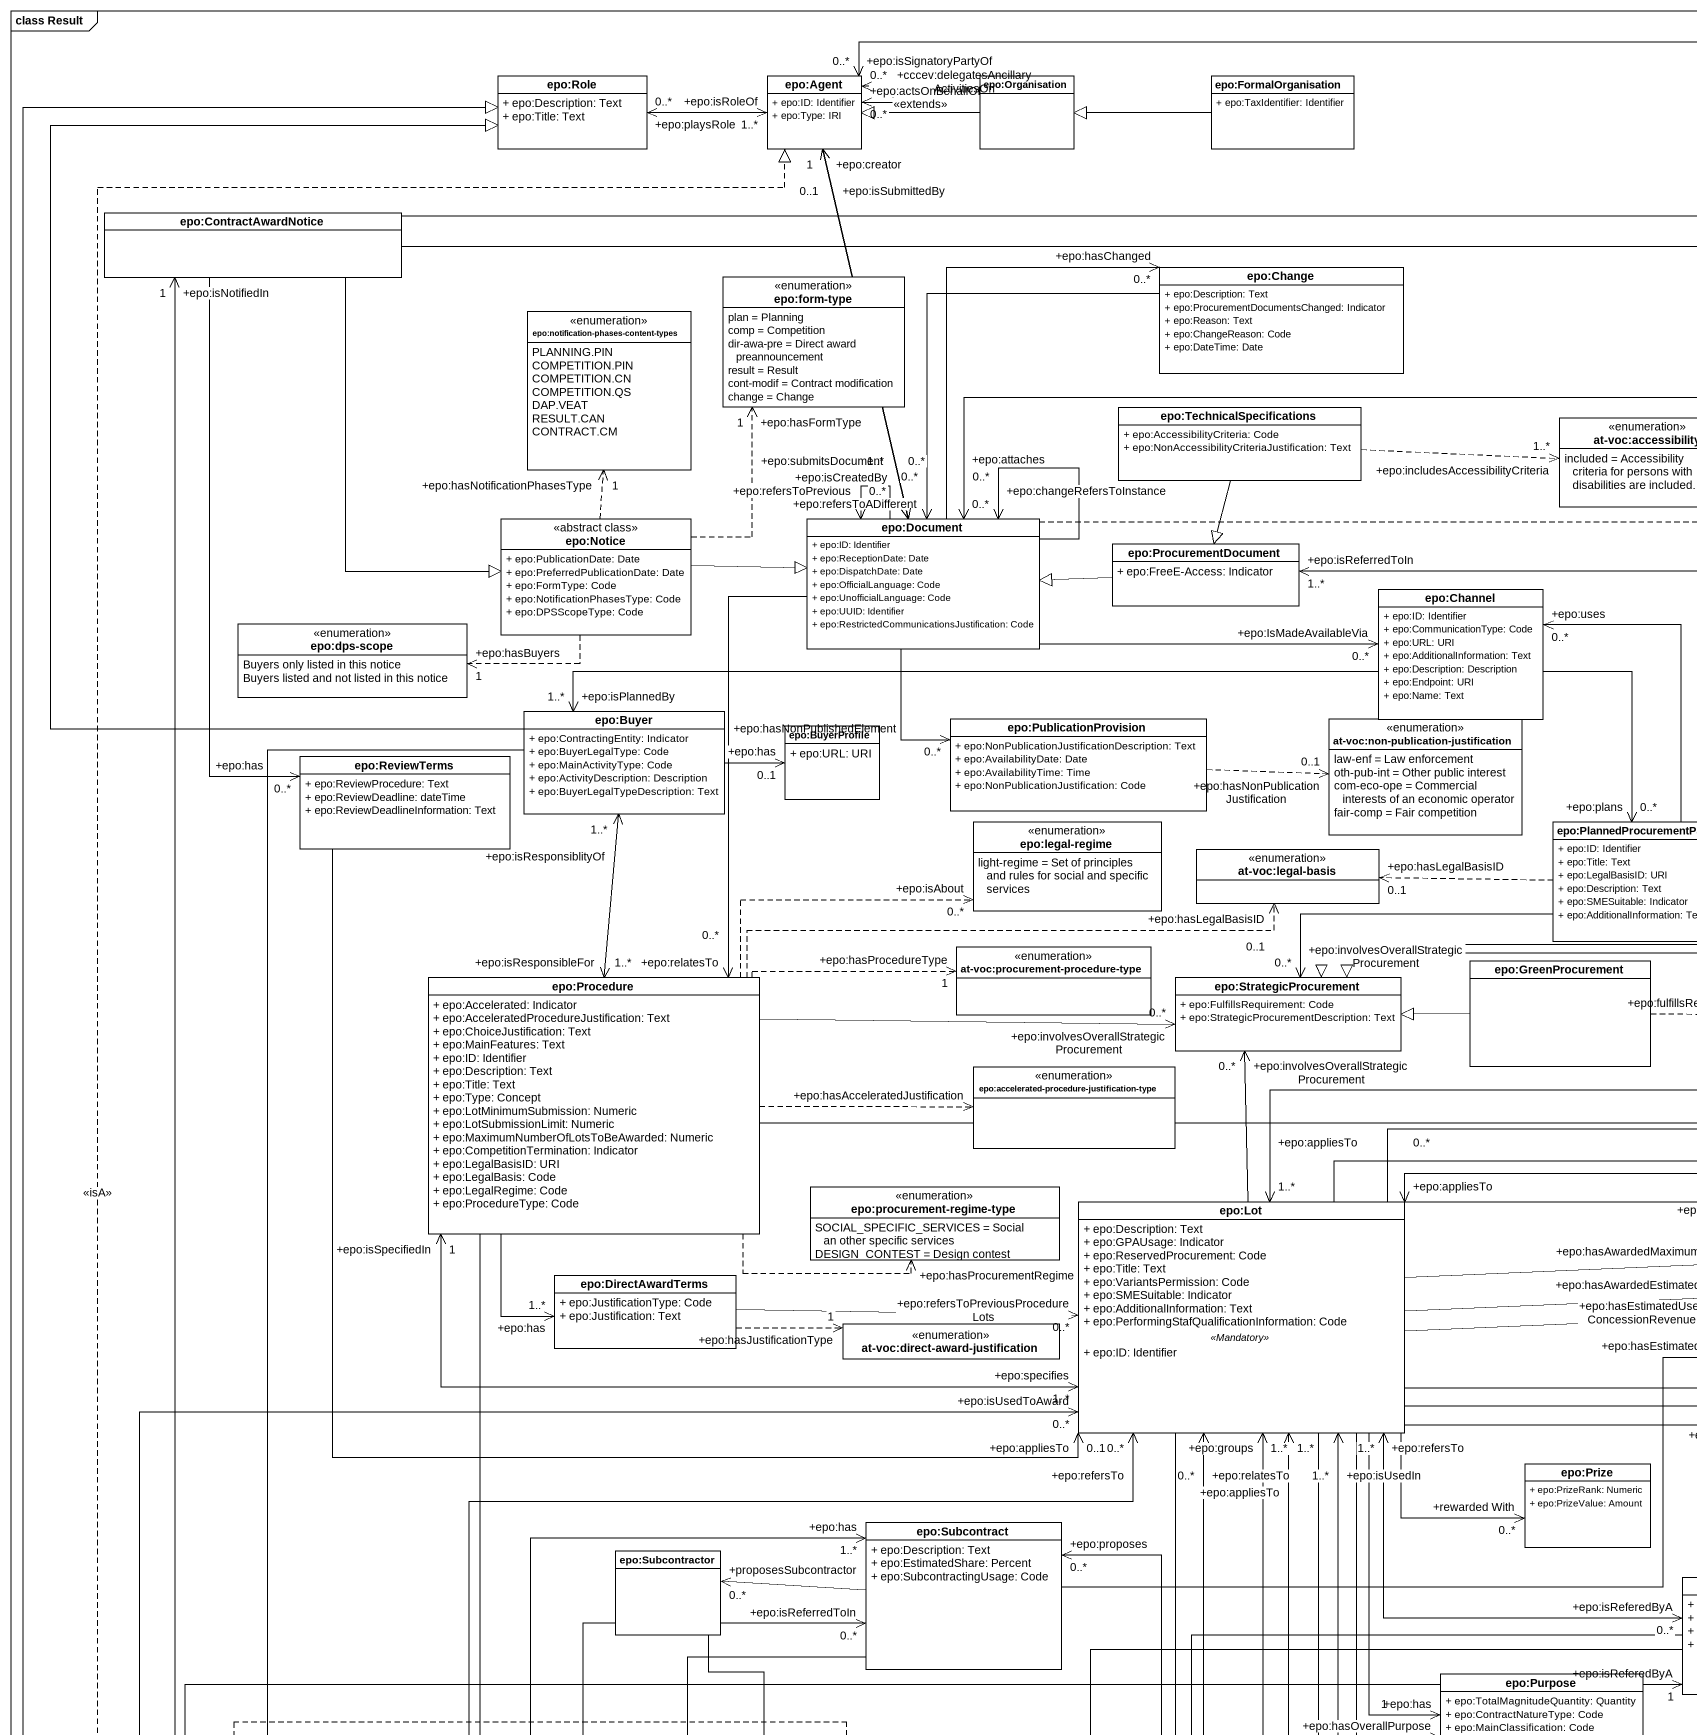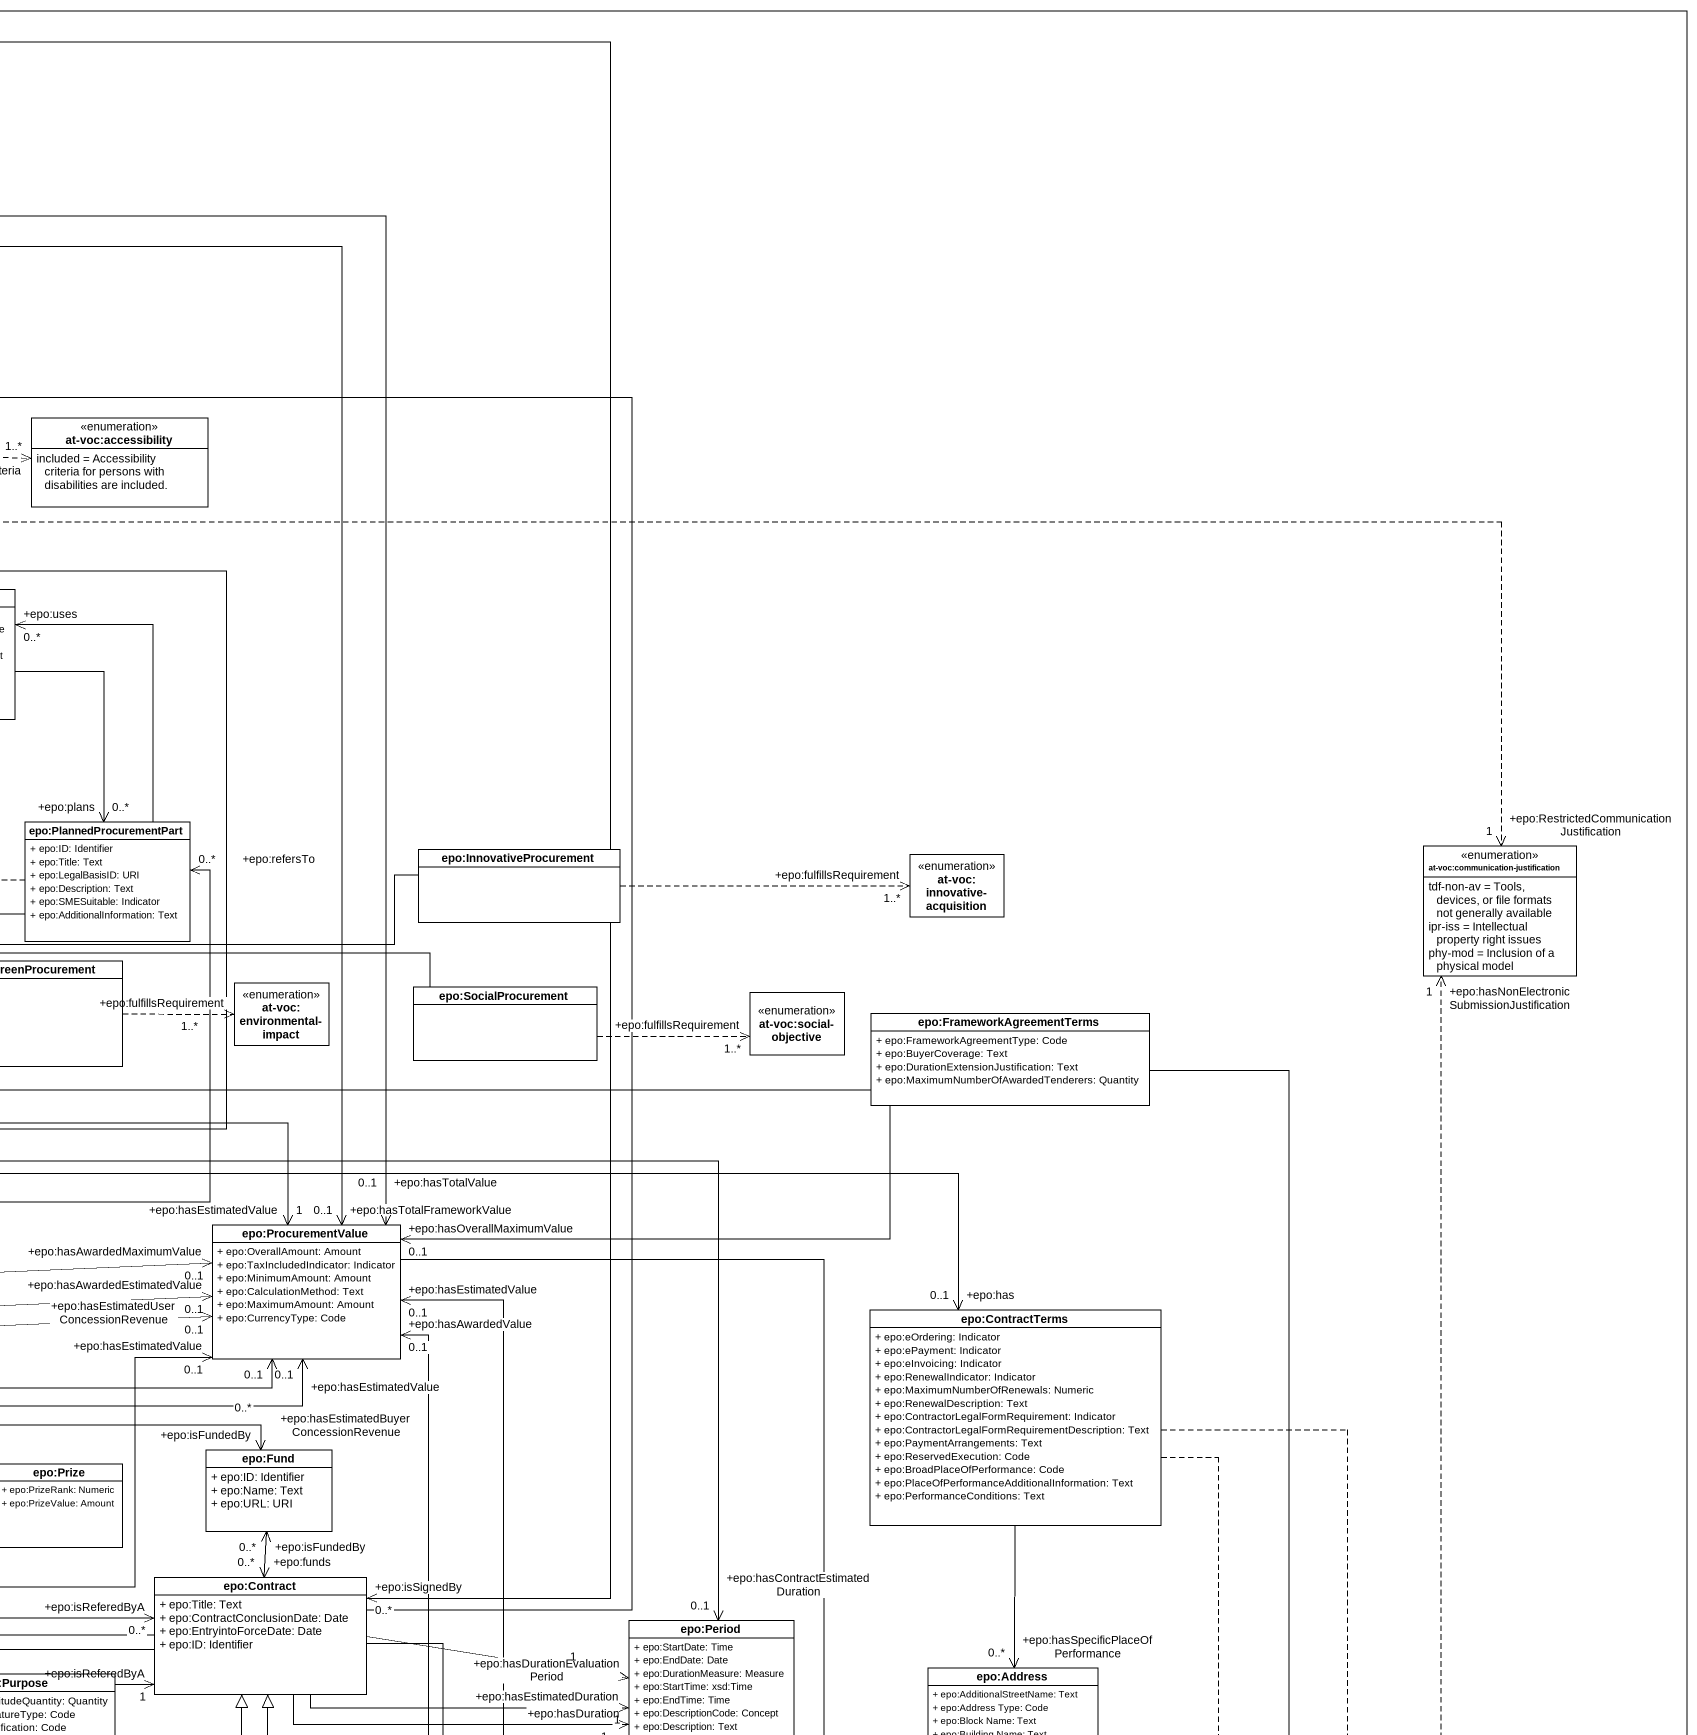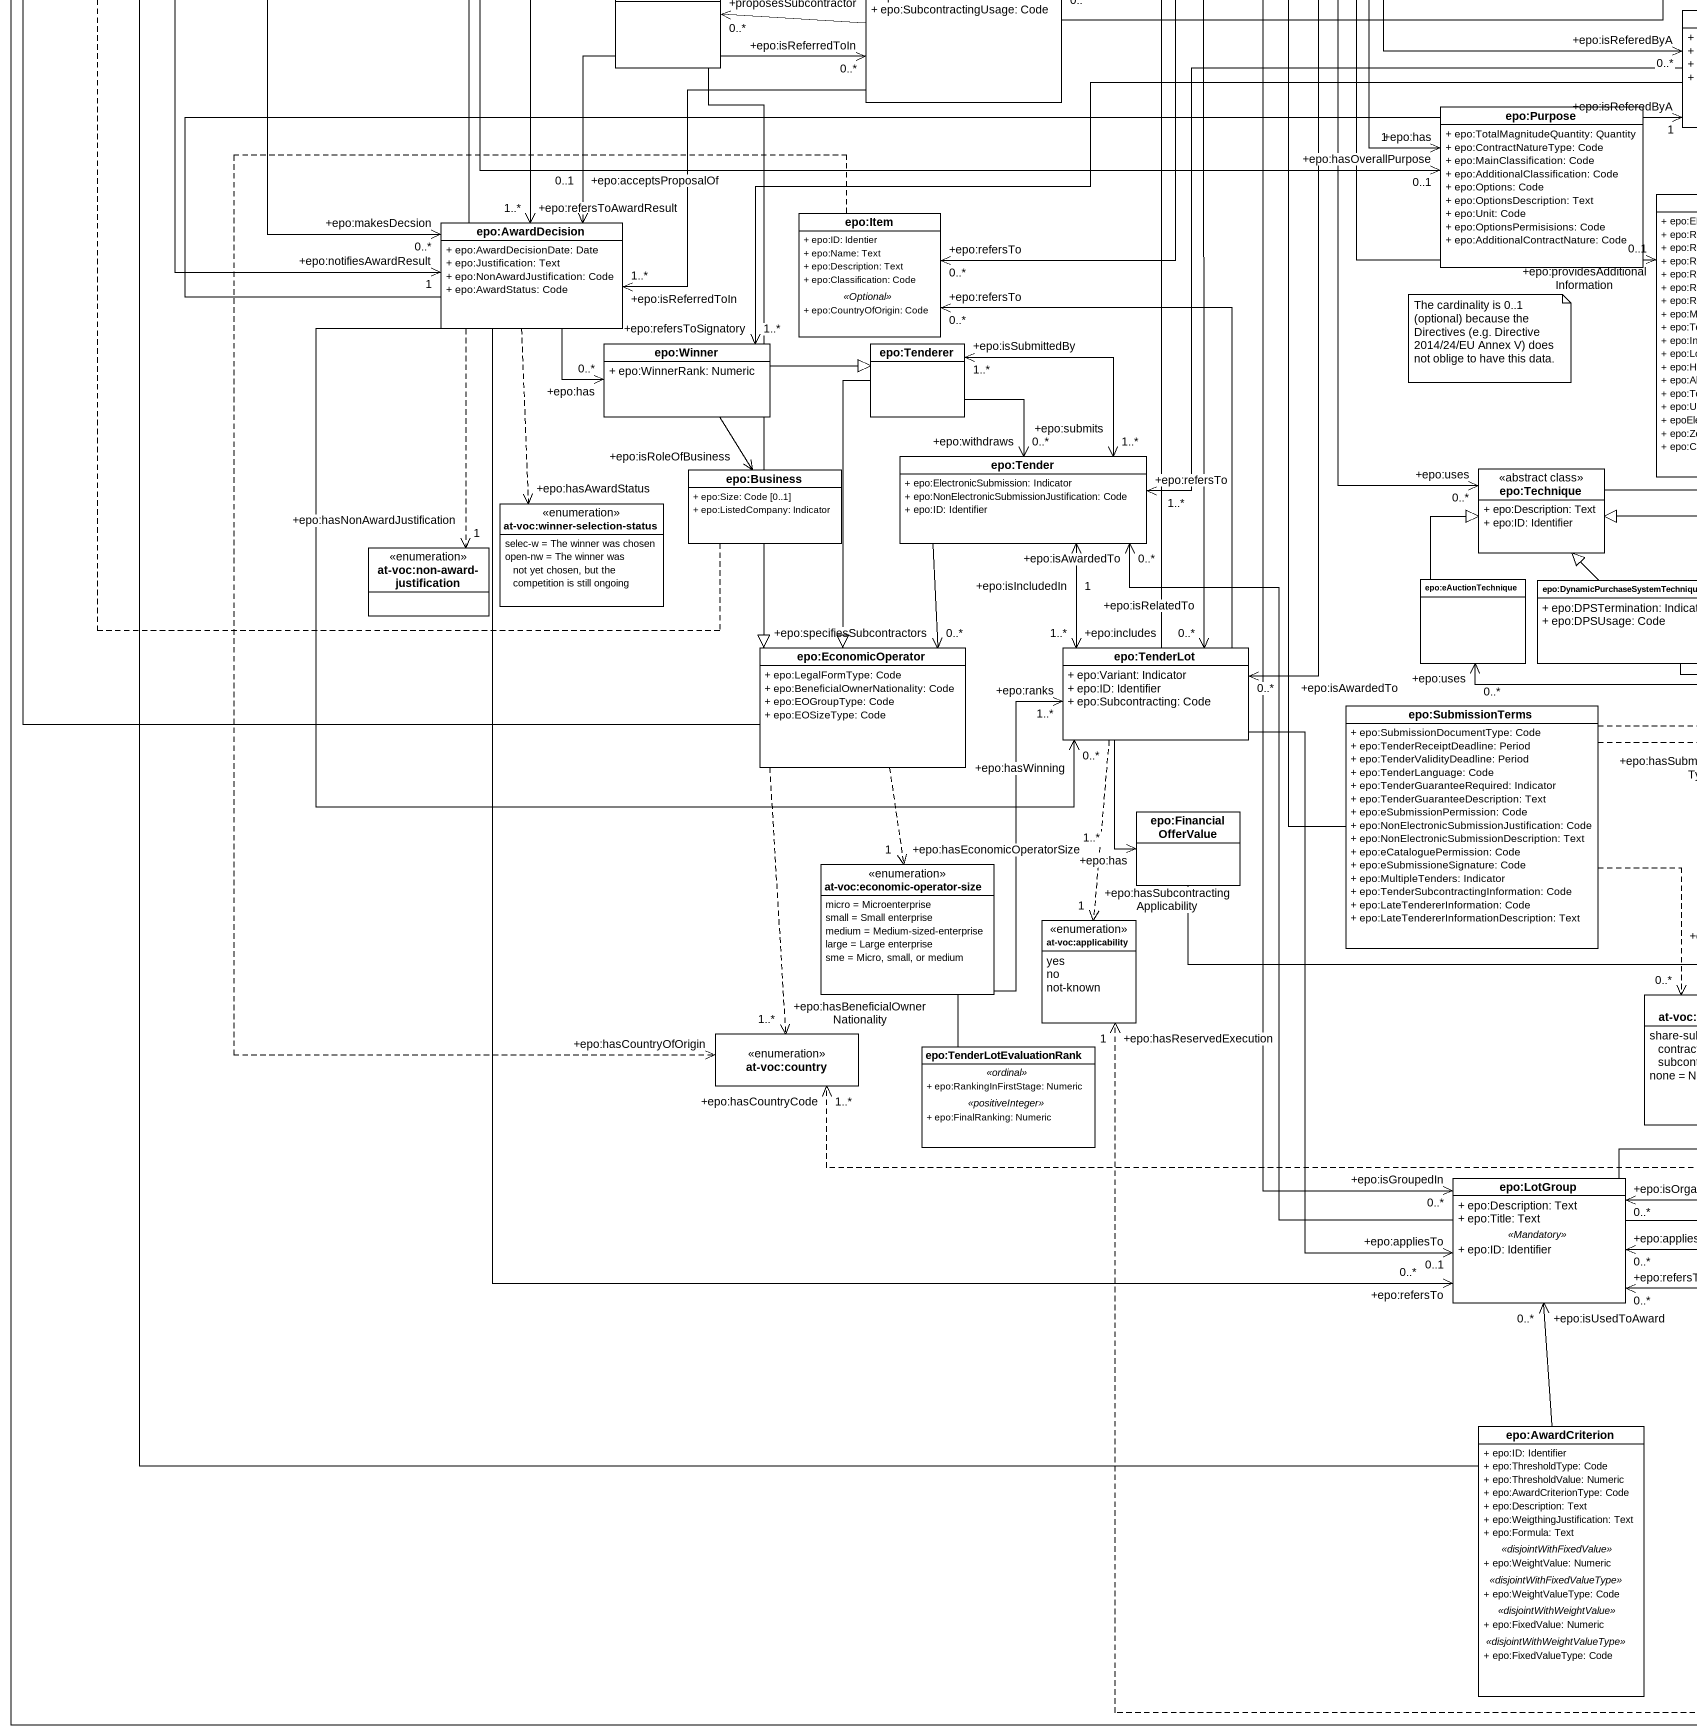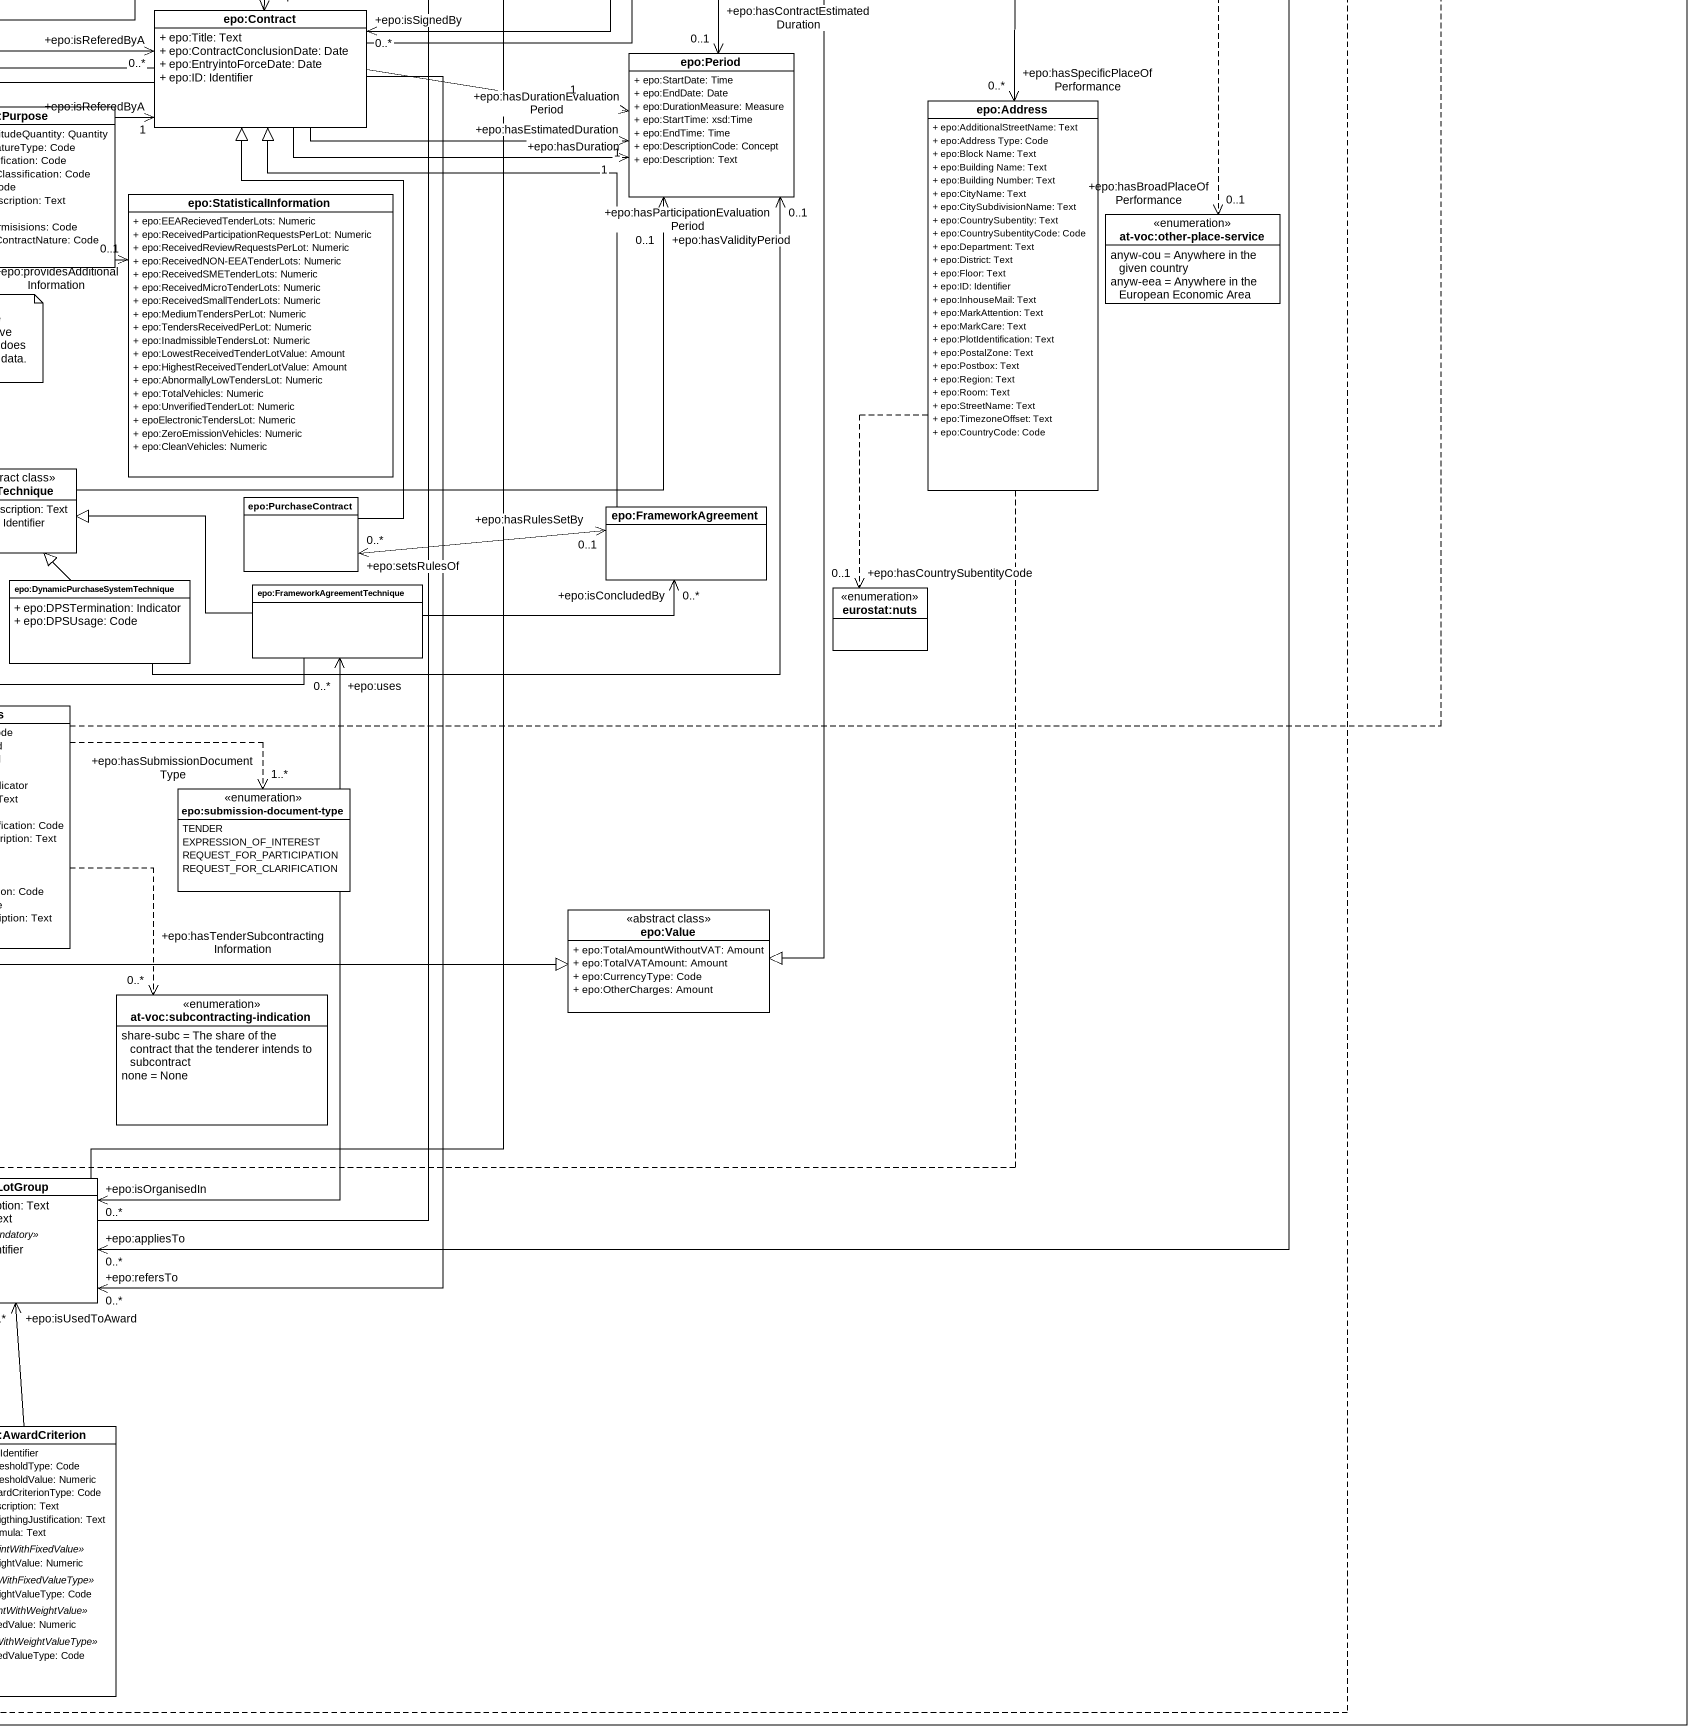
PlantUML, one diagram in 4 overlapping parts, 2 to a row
@startuml
mainframe class Result
hide circle
hide empty members
skinparam classAttributeIconSize 0
class "epo:Role" as epo_Role {
  + epo:Description: Text
  + epo:Title: Text
}
class "epo:Agent" as epo_Agent {
  + epo:ID: Identifier
  + epo:Type: IRI
}
class "epo:Organisation" as epo_Organisation
class "epo:FormalOrganisation" as epo_FormalOrganisation {
  + epo:TaxIdentifier: Identifier
}
class "epo:ContractAwardNotice" as epo_ContractAwardNotice
enum "epo:form-type" as epo_form_type {
  plan = Planning
  comp = Competition
  dir-awa-pre = Direct award preannouncement
  result = Result
  cont-modif = Contract modification
  change = Change
}
class "epo:Change" as epo_Change {
  + epo:Description: Text
  + epo:ProcurementDocumentsChanged: Indicator
  + epo:Reason: Text
  + epo:ChangeReason: Code
  + epo:DateTime: Date
}
enum "epo:notification-phases-content-types" as epo_notification_phases {
  PLANNING.PIN
  COMPETITION.PIN
  COMPETITION.CN
  COMPETITION.QS
  DAP.VEAT
  RESULT.CAN
  CONTRACT.CM
}
class "epo:TechnicalSpecifications" as epo_TechnicalSpecifications {
  + epo:AccessibilityCriteria: Code
  + epo:NonAccessibilityCriteriaJustification: Text
}
enum "at-voc:accessibility" as at_voc_accessibility {
  included = Accessibility criteria for persons with disabilities are included.
}
class "epo:Notice" as epo_Notice <<abstract class>> {
  + epo:PublicationDate: Date
  + epo:PreferredPublicationDate: Date
  + epo:FormType: Code
  + epo:NotificationPhasesType: Code
  + epo:DPSScopeType: Code
}
class "epo:Document" as epo_Document {
  + epo:ID: Identifier
  + epo:ReceptionDate: Date
  + epo:DispatchDate: Date
  + epo:OfficialLanguage: Code
  + epo:UnofficialLanguage: Code
  + epo:UUID: Identifier
  + epo:RestrictedCommunicationsJustification: Code
}
class "epo:ProcurementDocument" as epo_ProcurementDocument {
  + epo:FreeE-Access: Indicator
}
class "epo:Channel" as epo_Channel {
  + epo:ID: Identifier
  + epo:CommunicationType: Code
  + epo:URL: URI
  + epo:AdditionalInformation: Text
  + epo:Description: Description
  + epo:Endpoint: URI
  + epo:Name: Text
}
enum "epo:dps-scope" as epo_dps_scope {
  Buyers only listed in this notice
  Buyers listed and not listed in this notice
}
class "epo:Buyer" as epo_Buyer {
  + epo:ContractingEntity: Indicator
  + epo:BuyerLegalType: Code
  + epo:MainActivityType: Code
  + epo:ActivityDescription: Description
  + epo:BuyerLegalTypeDescription: Text
}
class "epo:BuyerProfile" as epo_BuyerProfile {
  + epo:URL: URI
}
class "epo:PublicationProvision" as epo_PublicationProvision {
  + epo:NonPublicationJustificationDescription: Text
  + epo:AvailabilityDate: Date
  + epo:AvailabilityTime: Time
  + epo:NonPublicationJustification: Code
}
enum "at-voc:non-publication-justification" as at_voc_non_publication {
  law-enf = Law enforcement
  oth-pub-int = Other public interest
  com-eco-ope = Commercial interests of an economic operator
  fair-comp = Fair competition
}
class "epo:ReviewTerms" as epo_ReviewTerms {
  + epo:ReviewProcedure: Text
  + epo:ReviewDeadline: dateTime
  + epo:ReviewDeadlineInformation: Text
}
enum "epo:legal-regime" as epo_legal_regime {
  light-regime = Set of principles and rules for social and specific services
}
class "epo:PlannedProcurementPart" as epo_PlannedProcurementPart {
  + epo:ID: Identifier
  + epo:Title: Text
  + epo:LegalBasisID: URI
  + epo:Description: Text
  + epo:SMESuitable: Indicator
  + epo:AdditionalInformation: Text
}
enum "at-voc:legal-basis" as at_voc_legal_basis
class "epo:InnovativeProcurement" as epo_InnovativeProcurement
enum "at-voc:innovative-acquisition" as at_voc_innovative
enum "at-voc:communication-justification" as at_voc_communication {
  tdf-non-av = Tools, devices, or file formats not generally available
  ipr-iss = Intellectual property right issues
  phy-mod = Inclusion of a physical model
}
enum "at-voc:procurement-procedure-type" as at_voc_procurement
class "epo:GreenProcurement" as epo_GreenProcurement
class "epo:Procedure" as epo_Procedure {
  + epo:Accelerated: Indicator
  + epo:AcceleratedProcedureJustification: Text
  + epo:ChoiceJustification: Text
  + epo:MainFeatures: Text
  + epo:ID: Identifier
  + epo:Description: Text
  + epo:Title: Text
  + epo:Type: Concept
  + epo:LotMinimumSubmission: Numeric
  + epo:LotSubmissionLimit: Numeric
  + epo:MaximumNumberOfLotsToBeAwarded: Numeric
  + epo:CompetitionTermination: Indicator
  + epo:LegalBasisID: URI
  + epo:LegalBasis: Code
  + epo:LegalRegime: Code
  + epo:ProcedureType: Code
}
class "epo:StrategicProcurement" as epo_StrategicProcurement {
  + epo:FulfillsRequirement: Code
  + epo:StrategicProcurementDescription: Text
}
enum "at-voc:environmental-impact" as at_voc_environmental_impact
class "epo:SocialProcurement" as epo_SocialProcurement
enum "at-voc:social-objective" as at_voc_social_objective
class "epo:FrameworkAgreementTerms" as epo_FrameworkAgreementTerms {
  + epo:FrameworkAgreementType: Code
  + epo:BuyerCoverage: Text
  + epo:DurationExtensionJustification: Text
  + epo:MaximumNumberOfAwardedTenderers: Quantity
}
enum "epo:accelerated-procedure-justification-type" as epo_accelerated_procedure
enum "epo:procurement-regime-type" as epo_procurement_regime_type {
  SOCIAL_SPECIFIC_SERVICES = Social an other specific services
  DESIGN_CONTEST = Design contest
}
class "epo:Lot" as epo_Lot {
  + epo:Description: Text
  + epo:GPAUsage: Indicator
  + epo:ReservedProcurement: Code
  + epo:Title: Text
  + epo:VariantsPermission: Code
  + epo:SMESuitable: Indicator
  + epo:AdditionalInformation: Text
  + epo:PerformingStafQualificationInformation: Code
  .. <<Mandatory>> ..
  + epo:ID: Identifier
}
class "epo:ProcurementValue" as epo_ProcurementValue {
  + epo:OverallAmount: Amount
  + epo:TaxIncludedIndicator: Indicator
  + epo:MinimumAmount: Amount
  + epo:CalculationMethod: Text
  + epo:MaximumAmount: Amount
  + epo:CurrencyType: Code
}
class "epo:DirectAwardTerms" as epo_DirectAwardTerms {
  + epo:JustificationType: Code
  + epo:Justification: Text
}
enum "at-voc:direct-award-justification" as at_voc_direct_award
class "epo:ContractTerms" as epo_ContractTerms {
  + epo:eOrdering: Indicator
  + epo:ePayment: Indicator
  + epo:eInvoicing: Indicator
  + epo:RenewalIndicator: Indicator
  + epo:MaximumNumberOfRenewals: Numeric
  + epo:RenewalDescription: Text
  + epo:ContractorLegalFormRequirement: Indicator
  + epo:ContractorLegalFormRequirementDescription: Text
  + epo:PaymentArrangements: Text
  + epo:ReservedExecution: Code
  + epo:BroadPlaceOfPerformance: Code
  + epo:PlaceOfPerformanceAdditionalInformation: Text
  + epo:PerformanceConditions: Text
}
class "epo:Prize" as epo_Prize {
  + epo:PrizeRank: Numeric
  + epo:PrizeValue: Amount
}
class "epo:Fund" as epo_Fund {
  + epo:ID: Identifier
  + epo:Name: Text
  + epo:URL: URI
}
class "epo:Subcontract" as epo_Subcontract {
  + epo:Description: Text
  + epo:EstimatedShare: Percent
  + epo:SubcontractingUsage: Code
}
class "epo:Subcontractor" as epo_Subcontractor
class "epo:Contract" as epo_Contract {
  + epo:Title: Text
  + epo:ContractConclusionDate: Date
  + epo:EntryintoForceDate: Date
  + epo:ID: Identifier
}
class "epo:Period" as epo_Period {
  + epo:StartDate: Time
  + epo:EndDate: Date
  + epo:DurationMeasure: Measure
  + epo:StartTime: xsd:Time
  + epo:EndTime: Time
  + epo:DescriptionCode: Concept
  + epo:Description: Text
}
class "epo:Purpose" as epo_Purpose {
  + epo:TotalMagnitudeQuantity: Quantity
  + epo:ContractNatureType: Code
  + epo:MainClassification: Code
  + epo:AdditionalClassification: Code
  + epo:Options: Code
  + epo:OptionsDescription: Text
  + epo:Unit: Code
  + epo:OptionsPermisisions: Code
  + epo:AdditionalContractNature: Code
}
class "epo:Address" as epo_Address {
  + epo:AdditionalStreetName: Text
  + epo:Address Type: Code
  + epo:Block Name: Text
  + epo:Building Name: Text
  + epo:Building Number: Text
  + epo:CityName: Text
  + epo:CitySubdivisionName: Text
  + epo:CountrySubentity: Text
  + epo:CountrySubentityCode: Code
  + epo:Department: Text
  + epo:District: Text
  + epo:Floor: Text
  + epo:ID: Identifier
  + epo:InhouseMail: Text
  + epo:MarkAttention: Text
  + epo:MarkCare: Text
  + epo:PlotIdentification: Text
  + epo:PostalZone: Text
  + epo:Postbox: Text
  + epo:Region: Text
  + epo:Room: Text
  + epo:StreetName: Text
  + epo:TimezoneOffset: Text
  + epo:CountryCode: Code
}
class "epo:StatisticalInformation" as epo_StatisticalInformation {
  + epo:EEARecievedTenderLots: Numeric
  + epo:ReceivedParticipationRequestsPerLot: Numeric
  + epo:ReceivedReviewRequestsPerLot: Numeric
  + epo:ReceivedNON-EEATenderLots: Numeric
  + epo:ReceivedSMETenderLots: Numeric
  + epo:ReceivedMicroTenderLots: Numeric
  + epo:ReceivedSmallTenderLots: Numeric
  + epo:MediumTendersPerLot: Numeric
  + epo:TendersReceivedPerLot: Numeric
  + epo:InadmissibleTendersLot: Numeric
  + epo:LowestReceivedTenderLotValue: Amount
  + epo:HighestReceivedTenderLotValue: Amount
  + epo:AbnormallyLowTendersLot: Numeric
  + epo:TotalVehicles: Numeric
  + epo:UnverifiedTenderLot: Numeric
  + epoElectronicTendersLot: Numeric
  + epo:ZeroEmissionVehicles: Numeric
  + epo:CleanVehicles: Numeric
}
class "epo:AwardDecision" as epo_AwardDecision {
  + epo:AwardDecisionDate: Date
  + epo:Justification: Text
  + epo:NonAwardJustification: Code
  + epo:AwardStatus: Code
}
class "epo:Item" as epo_Item {
  + epo:ID: Identier
  + epo:Name: Text
  + epo:Description: Text
  + epo:Classification: Code
  .. <<Optional>> ..
  + epo:CountryOfOrigin: Code
}
enum "at-voc:other-place-service" as at_voc_other_place_service {
  anyw-cou = Anywhere in the given country
  anyw-eea = Anywhere in the European Economic Area
}
class "epo:Winner" as epo_Winner {
  + epo:WinnerRank: Numeric
}
class "epo:Tenderer" as epo_Tenderer
class "epo:Business" as epo_Business {
  + epo:Size: Code [0..1]
  + epo:ListedCompany: Indicator
}
class "epo:Tender" as epo_Tender {
  + epo:ElectronicSubmission: Indicator
  + epo:NonElectronicSubmissionJustification: Code
  + epo:ID: Identifier
}
class "epo:Technique" as epo_Technique <<abstract class>> {
  + epo:Description: Text
  + epo:ID: Identifier
}
enum "at-voc:winner-selection-status" as at_voc_winner_selection {
  selec-w = The winner was chosen
  open-nw = The winner was not yet chosen, but the competition is still ongoing
}
class "epo:PurchaseContract" as epo_PurchaseContract
class "epo:FrameworkAgreement" as epo_FrameworkAgreement
enum "at-voc:non-award-justification" as at_voc_non_award
class "epo:eAuctionTechnique" as epo_eAuctionTechnique
class "epo:DynamicPurchaseSystemTechnique" as epo_DynamicPurchaseSystemTec {
  + epo:DPSTermination: Indicator
  + epo:DPSUsage: Code
}
class "epo:FrameworkAgreementTechnique" as epo_FrameworkAgreementTechni
enum "eurostat:nuts" as eurostat_nuts
class "epo:EconomicOperator" as epo_EconomicOperator {
  + epo:LegalFormType: Code
  + epo:BeneficialOwnerNationality: Code
  + epo:EOGroupType: Code
  + epo:EOSizeType: Code
}
class "epo:TenderLot" as epo_TenderLot {
  + epo:Variant: Indicator
  + epo:ID: Identifier
  + epo:Subcontracting: Code
}
class "epo:SubmissionTerms" as epo_SubmissionTerms {
  + epo:SubmissionDocumentType: Code
  + epo:TenderReceiptDeadline: Period
  + epo:TenderValidityDeadline: Period
  + epo:TenderLanguage: Code
  + epo:TenderGuaranteeRequired: Indicator
  + epo:TenderGuaranteeDescription: Text
  + epo:eSubmissionPermission: Code
  + epo:NonElectronicSubmissionJustification: Code
  + epo:NonElectronicSubmissionDescription: Text
  + epo:eCataloguePermission: Code
  + epo:eSubmissioneSignature: Code
  + epo:MultipleTenders: Indicator
  + epo:TenderSubcontractingInformation: Code
  + epo:LateTendererInformation: Code
  + epo:LateTendererInformationDescription: Text
}
class "epo:FinancialOfferValue" as epo_FinancialOfferValue
enum "epo:submission-document-type" as epo_submission_document_type {
  TENDER
  EXPRESSION_OF_INTEREST
  REQUEST_FOR_PARTICIPATION
  REQUEST_FOR_CLARIFICATION
}
enum "at-voc:economic-operator-size" as at_voc_economic_operator {
  micro = Microenterprise
  small = Small enterprise
  medium = Medium-sized-enterprise
  large = Large enterprise
  sme = Micro, small, or medium
}
class "epo:Value" as epo_Value <<abstract class>> {
  + epo:TotalAmountWithoutVAT: Amount
  + epo:TotalVATAmount: Amount
  + epo:CurrencyType: Code
  + epo:OtherCharges: Amount
}
enum "at-voc:applicability" as at_voc_applicability {
  yes
  no
  not-known
}
enum "at-voc:subcontracting-indication" as at_voc_subcontracting {
  share-subc = The share of the contract that the tenderer intends to subcontract
  none = None
}
enum "at-voc:country" as at_voc_country
class "epo:TenderLotEvaluationRank" as epo_TenderLotEvaluationRank {
  .. <<ordinal>> ..
  + epo:RankingInFirstStage: Numeric
  .. <<positiveInteger>> ..
  + epo:FinalRanking: Numeric
}
class "epo:LotGroup" as epo_LotGroup {
  + epo:Description: Text
  + epo:Title: Text
  .. <<Mandatory>> ..
  + epo:ID: Identifier
}
class "epo:AwardCriterion" as epo_AwardCriterion {
  + epo:ID: Identifier
  + epo:ThresholdType: Code
  + epo:ThresholdValue: Numeric
  + epo:AwardCriterionType: Code
  + epo:Description: Text
  + epo:WeigthingJustification: Text
  + epo:Formula: Text
  .. <<disjointWithFixedValue>> ..
  + epo:WeightValue: Numeric
  .. <<disjointWithFixedValueType>> ..
  + epo:WeightValueType: Code
  .. <<disjointWithWeightValue>> ..
  + epo:FixedValue: Numeric
  .. <<disjointWithWeightValueType>> ..
  + epo:FixedValueType: Code
}
epo_Agent "+epo:isRoleOf\n1..*" <-left-> "+epo:playsRole\n0..*" epo_Role
epo_Agent "+epo:actsOnBehalfOf\n0..*" <--> "+cccev:delegatesAncillaryActivitiesOn\n0..*" epo_Agent
epo_Agent "+epo:creator\n1" <--> "+epo:isCreatedBy\n1..*" epo_Document
epo_Organisation -left-|> epo_Agent : <<extends>>
epo_FormalOrganisation -left-|> epo_Organisation
epo_ContractAwardNotice --|> epo_Notice
epo_ContractAwardNotice --> "+epo:has\n0..*" epo_ReviewTerms
epo_ContractAwardNotice --> "+epo:hasTotalFrameworkValue\n0..1" epo_ProcurementValue
epo_ContractAwardNotice --> "+epo:hasTotalValue\n0..1" epo_ProcurementValue
epo_ContractAwardNotice "+epo:isNotifiedIn\n1" <--> "+epo:notifiesAwardResult\n1" epo_AwardDecision
epo_Change --> "+epo:refersToADifferent\n0..*" epo_Document
epo_TechnicalSpecifications .right.> "+epo:includesAccessibilityCriteria\n1..*" at_voc_accessibility
epo_TechnicalSpecifications --|> epo_ProcurementDocument
epo_Notice .up.> "+epo:hasFormType\n1" epo_form_type
epo_Notice .up.> "+epo:hasNotificationPhasesType\n1" epo_notification_phases
epo_Notice -right-|> epo_Document
epo_Notice .left.> "+epo:hasBuyers\n1" epo_dps_scope
epo_Document "+epo:submitsDocument\n0..*" <-up-> "+epo:isSubmittedBy\n0..1" epo_Agent
epo_Document -up-> "+epo:hasChanged\n0..*" epo_Change
epo_Document --> "+epo:changeRefersToInstance\n0..*" epo_Document
epo_Document --> "+epo:refersToPrevious\n0..*" epo_Document
epo_Document -right-> "+epo:IsMadeAvailableVia\n0..*" epo_Channel
epo_Document --> "+epo:hasNonPublishedElement\n0..*" epo_PublicationProvision
epo_Document .right.> "+epo:RestrictedCommunicationJustification\n1" at_voc_communication
epo_Document --> "+epo:relatesTo\n0..*" epo_Procedure
epo_ProcurementDocument -left-|> epo_Document
epo_Buyer -up-|> epo_Role
epo_Buyer -right-> "+epo:has\n0..1" epo_BuyerProfile
epo_Buyer "+epo:isPlannedBy\n1..*" <-right-> "+epo:plans\n0..*" epo_PlannedProcurementPart
epo_Buyer --> "+epo:makesDecsion\n0..*" epo_AwardDecision
epo_PublicationProvision .right.> "+epo:hasNonPublicationJustification\n0..1" at_voc_non_publication
epo_ReviewTerms --> "+epo:appliesTo\n0..1" epo_Lot
epo_PlannedProcurementPart -up-> "+epo:uses\n0..*" epo_Channel
epo_PlannedProcurementPart .left.> "+epo:hasLegalBasisID\n0..1" at_voc_legal_basis
epo_PlannedProcurementPart -left-> "+epo:involvesOverallStrategicProcurement\n0..*" epo_StrategicProcurement
epo_InnovativeProcurement .right.> "+epo:fulfillsRequirement\n1..*" at_voc_innovative
epo_InnovativeProcurement -left-|> epo_StrategicProcurement
epo_GreenProcurement -left-|> epo_StrategicProcurement
epo_GreenProcurement .right.> "+epo:fulfillsRequirement\n1..*" at_voc_environmental_impact
epo_Procedure "+epo:isResponsibleFor\n1..*" <-up-> "+epo:isResponsiblityOf\n1..*" epo_Buyer
epo_Procedure .right.> "+epo:isAbout\n0..*" epo_legal_regime
epo_Procedure .right.> "+epo:hasLegalBasisID\n0..1" at_voc_legal_basis
epo_Procedure .right.> "+epo:hasProcedureType\n1" at_voc_procurement
epo_Procedure -right-> "+epo:involvesOverallStrategicProcurement\n0..*" epo_StrategicProcurement
epo_Procedure .right.> "+epo:hasAcceleratedJustification" epo_accelerated_procedure
epo_Procedure .right.> "+epo:hasProcurementRegime" epo_procurement_regime_type
epo_Procedure "+epo:isSpecifiedIn\n1" <-right-> "+epo:specifies\n1..*" epo_Lot
epo_Procedure -right-> "+epo:hasEstimatedValue\n1" epo_ProcurementValue
epo_Procedure --> "+epo:has\n1..*" epo_DirectAwardTerms
epo_Procedure --> "+epo:hasOverallPurpose\n0..1" epo_Purpose
epo_SocialProcurement -left-|> epo_StrategicProcurement
epo_SocialProcurement .right.> "+epo:fulfillsRequirement\n1..*" at_voc_social_objective
epo_FrameworkAgreementTerms -left-> "+epo:appliesTo\n1..*" epo_Lot
epo_FrameworkAgreementTerms -left-> "+epo:hasOverallMaximumValue\n0..1" epo_ProcurementValue
epo_FrameworkAgreementTerms --> "+epo:appliesTo\n0..*" epo_LotGroup
epo_Lot -up-> "+epo:isReferredToIn\n1..*" epo_ProcurementDocument
epo_Lot -up-> "+epo:refersTo\n0..*" epo_PlannedProcurementPart
epo_Lot -up-> "+epo:involvesOverallStrategicProcurement\n0..*" epo_StrategicProcurement
epo_Lot -right-> "+epo:hasAwardedEstimatedValue\n0..1" epo_ProcurementValue
epo_Lot -right-> "+epo:hasEstimatedValue\n0..1" epo_ProcurementValue
epo_Lot -right-> "+epo:hasEstimatedUserConcessionRevenue\n0..1" epo_ProcurementValue
epo_Lot -right-> "+epo:hasEstimatedBuyerConcessionRevenue\n0..1" epo_ProcurementValue
epo_Lot -right-> "+epo:hasAwardedMaximumValue\n0..1" epo_ProcurementValue
epo_Lot "+epo:appliesTo\n0..*" <-right-> "+epo:has\n0..1" epo_ContractTerms
epo_Lot -right-> "+epo:isFundedBy\n0..*" epo_Fund
epo_Lot -right-> "+epo:hasContractEstimatedDuration\n0..1" epo_Period
epo_Lot --> "+epo:has\n1" epo_Purpose
epo_Lot --> "+epo:providesAdditionalInformation\n0..1" epo_StatisticalInformation
epo_Lot --> "+epo:refersTo\n0..*" epo_Item
epo_Lot --> "+epo:isAwardedTo\n0..*" epo_TenderLot
epo_Lot "+epo:groups\n1..*" <--> "+epo:isGroupedIn\n0..*" epo_LotGroup
epo_ProcurementValue --|> epo_Value
epo_DirectAwardTerms -right-> "+epo:refersToPreviousProcedureLots\n0..*" epo_Lot
epo_DirectAwardTerms .right.> "+epo:hasJustificationType\n1" at_voc_direct_award
epo_ContractTerms --> "+epo:hasSpecificPlaceOfPerformance\n0..*" epo_Address
epo_ContractTerms ..> "+epo:hasBroadPlaceOfPerformance\n0..1" at_voc_other_place_service
epo_ContractTerms ..> "+epo:hasReservedExecution\n1" at_voc_applicability
epo_Prize "+rewarded With\n0..*" <-left- epo_Lot
epo_Subcontract -right-> "+epo:hasEstimatedValue\n0..1" epo_ProcurementValue
epo_Subcontract -left-> "+proposesSubcontractor\n0..*" epo_Subcontractor
epo_Subcontract "+epo:has\n1..*" <-left-> "+epo:refersToAwardResult\n1..*" epo_AwardDecision
epo_Subcontract -left-> "+epo:isReferredToIn\n1..*" epo_AwardDecision
epo_Subcontract "+epo:isReferredToIn\n0..*" <-left-> "+epo:acceptsProposalOf\n0..1" epo_AwardDecision
epo_Subcontractor --|> epo_EconomicOperator
epo_Contract "+epo:isSignedBy\n0..*" <-up-> "+epo:isSignatoryPartyOf\n0..*" epo_Agent
epo_Contract -up-> "+epo:attaches\n0..*" epo_Document
epo_Contract "+epo:isReferedByA\n0..*" <-left-> "+epo:refersTo\n1..*" epo_Lot
epo_Contract "+epo:funds\n0..*" <-up-> "+epo:isFundedBy\n0..*" epo_Fund
epo_Contract -right-> "+epo:hasDuration\n1" epo_Period
epo_Contract -right-> "+epo:hasEstimatedDuration\n1" epo_Period
epo_Contract -right-> "+epo:hasDurationEvaluationPeriod\n1" epo_Period
epo_Contract -left-> "+epo:refersToSignatory\n1..*" epo_Winner
epo_Contract -left-> "+epo:refersTo\n1..*" epo_Tender
epo_Contract --> "+epo:refersTo\n0..*" epo_LotGroup
epo_Address ..> "+epo:hasCountrySubentityCode\n0..1" eurostat_nuts
epo_Address .left.> "+epo:hasCountryCode\n1..*" at_voc_country
epo_AwardDecision -up-> "+epo:refersTo\n0..*" epo_Lot
epo_AwardDecision -right-> "+epo:isReferedByA\n1" epo_Contract
epo_AwardDecision --> "+epo:has\n0..*" epo_Winner
epo_AwardDecision ..> "+epo:hasAwardStatus" at_voc_winner_selection
epo_AwardDecision ..> "+epo:hasNonAwardJustification\n1" at_voc_non_award
epo_AwardDecision --> "+epo:hasWinning\n0..*" epo_TenderLot
epo_AwardDecision --> "+epo:refersTo\n0..*" epo_LotGroup
epo_Item ..> "+epo:hasCountryOfOrigin" at_voc_country
epo_Winner -right-|> epo_Tenderer
epo_Winner --> "+epo:isRoleOfBusiness" epo_Business
epo_Tenderer --> "+epo:withdraws\n0..*" epo_Tender
epo_Tenderer "+epo:isSubmittedBy\n1..*" <--> "+epo:submits\n1..*" epo_Tender
epo_Tenderer --|> epo_EconomicOperator
epo_Business .up.|> epo_Agent : <<isA>>
epo_Tender --> "+epo:specifiesSubcontractors\n0..*" epo_EconomicOperator
epo_Tender "+epo:isIncludedIn\n1" <--> "+epo:includes\n1..*" epo_TenderLot
epo_Technique "+epo:uses\n0..*" <-up-> "+epo:isUsedIn\n1..*" epo_Lot
epo_Technique -right-> "+epo:hasValidityPeriod\n0..1" epo_Period
epo_PurchaseContract -up-|> epo_Contract
epo_PurchaseContract "+epo:setsRulesOf\n0..*" <-right-> "+epo:hasRulesSetBy\n0..1" epo_FrameworkAgreement
epo_FrameworkAgreement -up-|> epo_Contract
epo_eAuctionTechnique -up-|> epo_Technique
epo_DynamicPurchaseSystemTec -up-> "+epo:hasParticipationEvaluationPeriod\n0..1" epo_Period
epo_DynamicPurchaseSystemTec -up-|> epo_Technique
epo_FrameworkAgreementTechni -left-|> epo_Technique
epo_FrameworkAgreementTechni -right-> "+epo:isConcludedBy\n0..*" epo_FrameworkAgreement
epo_FrameworkAgreementTechni -left-> "+epo:uses\n0..*" epo_eAuctionTechnique
epo_FrameworkAgreementTechni "+epo:uses\n0..*" <--> "+epo:isOrganisedIn\n0..*" epo_LotGroup
epo_EconomicOperator -up-|> epo_Role
epo_EconomicOperator ..> "+epo:hasEconomicOperatorSize\n1" at_voc_economic_operator
epo_EconomicOperator ..> "+epo:hasBeneficialOwnerNationality\n1..*" at_voc_country
epo_TenderLot "+epo:isRelatedTo\n0..*" <-up-> "+epo:relatesTo\n0..*" epo_Lot
epo_TenderLot -up-> "+epo:proposes\n0..*" epo_Subcontract
epo_TenderLot -up-> "+epo:refersTo\n0..*" epo_Item
epo_TenderLot --> "+epo:has\n1..*" epo_FinancialOfferValue
epo_TenderLot ..> "+epo:hasSubcontractingApplicability\n1" at_voc_applicability
epo_TenderLot --> "+epo:appliesTo\n0..1" epo_LotGroup
epo_SubmissionTerms .up.> "+epo:hasNonElectronicSubmissionJustification\n1" at_voc_communication
epo_SubmissionTerms -up-> "+epo:appliesTo\n1..*" epo_Lot
epo_SubmissionTerms .right.> "+epo:hasSubmissionDocumentType\n1..*" epo_submission_document_type
epo_SubmissionTerms ..> "+epo:hasTenderSubcontractingInformation\n0..*" at_voc_subcontracting
epo_FinancialOfferValue -right-|> epo_Value
epo_TenderLotEvaluationRank -up-> "+epo:ranks\n1..*" epo_TenderLot
epo_LotGroup -up-> "+epo:hasAwardedValue\n0..1" epo_ProcurementValue
epo_LotGroup -up-> "+epo:hasEstimatedValue\n0..1" epo_ProcurementValue
epo_LotGroup -up-> "+epo:isAwardedTo\n0..*" epo_Tender
epo_AwardCriterion -up-> "+epo:isUsedToAward\n0..*" epo_Lot
epo_AwardCriterion -up-> "+epo:isUsedToAward\n0..*" epo_LotGroup
note as N1
  The cardinality is 0..1 (optional) because the Directives (e.g. Directive 2014/24/EU Annex V) does not oblige to have this data.
end note
@enduml
